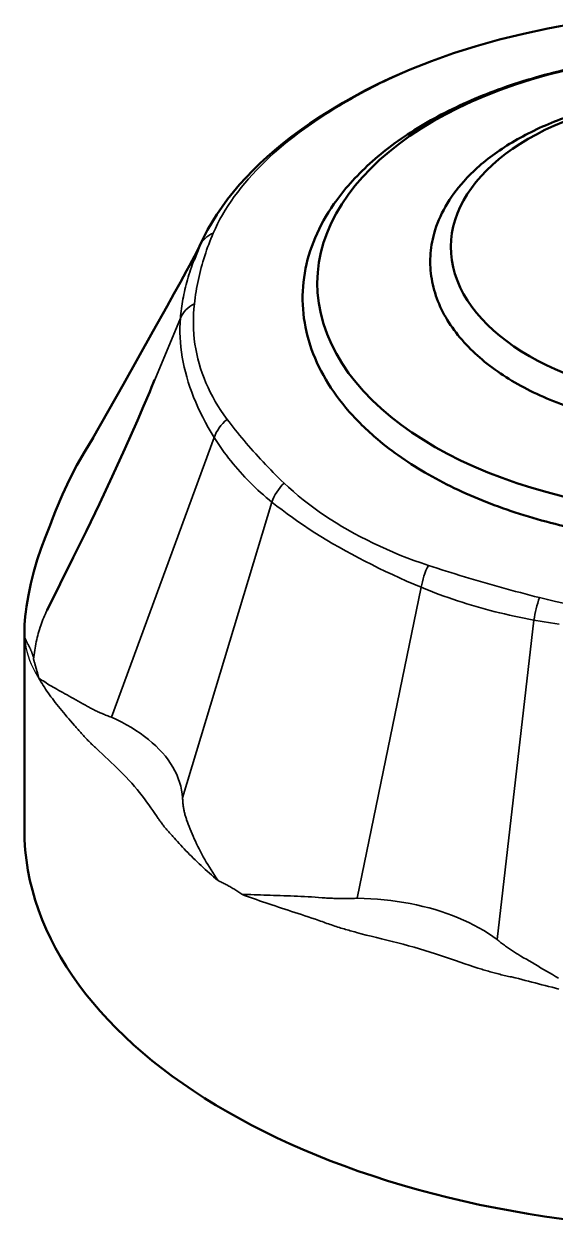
# Model space of a CAD drawing. Header units: millimetres. Extents: x 0 to 163856, y 0 to 163394.
# Drawn here: x 9116 to 9482, y 1953 to 2782 of the extents above; entities that cross this region are included whole.
import ezdxf

# ---------------------------------------------------------------- set-up
doc = ezdxf.new("R2010")
doc.units = ezdxf.units.MM
doc.header["$LTSCALE"] = 15
doc.layers.add('외형선(ISO)', color=7, linetype='Continuous', lineweight=50)
doc.layers.add('좁은 외형선(ISO)', color=7, linetype='Continuous', lineweight=35)

msp = doc.modelspace()

# ---------------------------------------------------------------- linework, layer by layer
msp.add_arc((9177.76, 2365.58), 61.59, 168.74187, 214.52708)
at = {"layer": '외형선(ISO)'}
for p, q in [((9233.09, 2619.67), (9236.93, 2629.15)), ((9116.35, 2227.77), (9116.35, 2362.97))]:
    msp.add_line(p, q, dxfattribs=at)
at = {"layer": '외형선(ISO)', "flags": 128}
for points in [[(9367.54, 2744.38), (9381.67, 2750.6), (9396.35, 2756.41), (9411.55, 2761.78), (9427.21, 2766.72), (9443.27, 2771.2), (9459.69, 2775.21), (9476.45, 2778.75), (9484.93, 2780.34), (9493.47, 2781.81)], [(9305.57, 2708.35), (9312.76, 2713.39), (9320.12, 2718.27), (9335.31, 2727.58), (9351.11, 2736.29), (9359.25, 2740.41), (9367.54, 2744.38)], [(9236.93, 2629.15), (9239.52, 2634.71), (9242.36, 2640.18), (9245.45, 2645.59), (9248.78, 2650.91), (9252.35, 2656.16), (9256.15, 2661.33), (9260.17, 2666.43), (9264.41, 2671.43), (9268.86, 2676.35), (9273.51, 2681.19), (9278.37, 2685.93), (9283.42, 2690.59), (9288.68, 2695.17), (9294.12, 2699.66), (9299.76, 2704.05), (9305.57, 2708.35)], [(9163.51, 2496.96), (9184.45, 2534.07), (9194.71, 2552.33), (9204.76, 2570.27), (9214.53, 2587.78), (9219.22, 2596.25), (9223.7, 2604.38), (9227.9, 2612.07), (9229.87, 2615.7), (9231.7, 2619.11), (9233.36, 2622.22), (9234.8, 2624.94), (9235.96, 2627.18), (9236.77, 2628.78)], [(9202.56, 2528.86), (9203.87, 2532.07), (9204.92, 2534.77), (9205.33, 2535.84), (9205.64, 2536.67), (9205.83, 2537.19), (9205.9, 2537.36)], [(9132.03, 2378.65), (9150.03, 2414.92), (9159.03, 2433.28), (9167.97, 2451.84), (9176.83, 2470.63), (9185.57, 2489.71), (9194.16, 2509.11), (9198.39, 2518.94), (9202.56, 2528.86)], [(9142.6, 2458.23), (9147.34, 2468.59), (9152.43, 2478.43), (9157.85, 2487.91), (9163.6, 2497.11)], [(9134.06, 2437.2), (9136.03, 2442.23), (9138.11, 2447.43), (9142.6, 2458.23)], [(9116.97, 2374.2), (9117.36, 2377.6), (9117.84, 2381.22), (9119.09, 2388.91), (9120.73, 2396.96), (9122.78, 2405.15), (9125.21, 2413.28), (9127.95, 2421.26), (9130.92, 2429.16), (9134.06, 2437.2)], [(9116.35, 2362.97), (9116.51, 2368.5), (9116.97, 2374.2)]]:
    msp.add_lwpolyline(points, dxfattribs=at)
at = {"layer": '외형선(ISO)'}
for centre, major_axis, start_param, end_param in [((9593.49, 2603.33), (-275.62, 0), 5.06298, 10.644983), ((9593.49, 2628.37), (-183.75, 0), 5.06298, 10.644983), ((9593.49, 2227.77), (477.14, 0), 3.141593, 6.283185)]:
    msp.add_ellipse(centre, major_axis=major_axis, ratio=0.575862, start_param=start_param, end_param=end_param, dxfattribs=at)
for points, knots in [([(9496.64, 2752.19), (9487.92, 2750.35), (9479.36, 2748.27), (9455.27, 2741.58), (9440.23, 2736.37), (9411.97, 2724.39), (9398.76, 2717.63), (9374.6, 2702.73), (9363.65, 2694.6), (9344.4, 2677.15), (9336.09, 2667.84), (9324.09, 2650.58), (9319.77, 2642.83), (9313.03, 2626.93), (9310.61, 2618.78), (9307.8, 2602.3), (9307.4, 2593.96), (9308.66, 2577.38), (9310.31, 2569.13), (9315.56, 2552.95), (9319.17, 2545.03), (9328.2, 2529.68), (9333.62, 2522.25), (9346.12, 2508.01), (9353.19, 2501.21), (9371.64, 2485.99), (9383.65, 2477.89), (9409.98, 2463.21), (9424.3, 2456.64), (9454.77, 2445.23), (9470.9, 2440.38), (9504.43, 2432.56), (9521.82, 2429.59), (9557.24, 2425.62), (9575.27, 2424.62), (9611.32, 2424.61), (9629.35, 2425.61), (9664.77, 2429.57), (9682.16, 2432.54), (9715.7, 2440.34), (9731.84, 2445.18), (9762.31, 2456.59), (9776.64, 2463.16), (9802.99, 2477.82), (9815, 2485.92), (9836.27, 2503.44), (9845.52, 2512.87), (9859.06, 2530.42), (9864, 2538.33), (9871.86, 2554.63), (9874.79, 2563.02), (9878.48, 2580.04), (9879.25, 2588.67), (9878.58, 2605.89), (9877.14, 2614.47), (9872.15, 2631.32), (9868.59, 2639.58), (9859.51, 2655.58), (9853.99, 2663.31), (9841.16, 2678.12), (9833.86, 2685.2), (9815.12, 2700.66), (9803.11, 2708.77), (9776.78, 2723.45), (9762.46, 2730.02), (9731.99, 2741.44), (9715.84, 2746.28), (9696.1, 2750.89), (9693.1, 2751.55), (9690.09, 2752.19)], [5.06298, 5.06298, 5.06298, 5.06298, 5.161656, 5.161656, 5.346803, 5.346803, 5.531951, 5.531951, 5.717098, 5.717098, 5.902245, 5.902245, 6.043742, 6.043742, 6.185239, 6.185239, 6.326736, 6.326736, 6.468233, 6.468233, 6.60973, 6.60973, 6.751227, 6.751227, 6.892724, 6.892724, 7.084925, 7.084925, 7.277125, 7.277125, 7.469326, 7.469326, 7.661526, 7.661526, 7.853727, 7.853727, 8.045927, 8.045927, 8.238128, 8.238128, 8.430329, 8.430329, 8.622529, 8.622529, 8.81473, 8.81473, 9.00693, 9.00693, 9.153674, 9.153674, 9.300418, 9.300418, 9.447163, 9.447163, 9.593907, 9.593907, 9.740651, 9.740651, 9.887395, 9.887395, 10.034139, 10.034139, 10.226381, 10.226381, 10.418623, 10.418623, 10.610864, 10.610864, 10.644983, 10.644983, 10.644983, 10.644983]), ([(9524.12, 2727.59), (9517.59, 2726.21), (9511.19, 2724.63), (9492.89, 2719.4), (9481.42, 2715.22), (9460.15, 2705.48), (9450.34, 2699.93), (9432.79, 2687.62), (9425.05, 2680.87), (9413.65, 2668.14), (9409.45, 2662.39), (9402.61, 2650.4), (9399.98, 2644.17), (9396.79, 2632.67), (9395.92, 2627.45), (9395.36, 2616.97), (9395.67, 2611.72), (9397.42, 2601.32), (9398.88, 2596.18), (9402.86, 2586.15), (9405.38, 2581.26), (9411.42, 2571.8), (9414.94, 2567.23), (9426.35, 2554.6), (9435.4, 2547.02), (9456.09, 2533.45), (9467.74, 2527.47), (9493, 2517.31), (9506.62, 2513.14), (9535.1, 2506.8), (9549.96, 2504.63), (9580.12, 2502.39), (9595.42, 2502.32), (9625.64, 2504.28), (9640.56, 2506.31), (9669.2, 2512.39), (9682.92, 2516.43), (9708.44, 2526.34), (9720.24, 2532.22), (9741.28, 2545.57), (9750.51, 2553.05), (9763.28, 2566.64), (9767.69, 2572.37), (9774.94, 2584.32), (9777.78, 2590.55), (9781.34, 2602.06), (9782.36, 2607.28), (9783.24, 2617.79), (9783.09, 2623.07), (9781.62, 2633.54), (9780.31, 2638.73), (9776.58, 2648.86), (9774.17, 2653.81), (9768.34, 2663.39), (9764.93, 2668.02), (9757.19, 2676.9), (9752.86, 2681.15), (9739.46, 2692.6), (9729.41, 2699.3), (9707.11, 2711.09), (9694.85, 2716.19), (9673.01, 2723.2), (9663.86, 2725.61), (9654.46, 2727.59)], [5.06298, 5.06298, 5.06298, 5.06298, 5.17259, 5.17259, 5.384063, 5.384063, 5.595535, 5.595535, 5.807008, 5.807008, 5.965864, 5.965864, 6.124721, 6.124721, 6.252421, 6.252421, 6.380122, 6.380122, 6.507822, 6.507822, 6.635522, 6.635522, 6.763223, 6.763223, 7.003834, 7.003834, 7.244446, 7.244446, 7.485057, 7.485057, 7.725668, 7.725668, 7.96628, 7.96628, 8.206891, 8.206891, 8.447503, 8.447503, 8.688114, 8.688114, 8.928726, 8.928726, 9.088708, 9.088708, 9.248691, 9.248691, 9.376938, 9.376938, 9.505185, 9.505185, 9.633432, 9.633432, 9.761679, 9.761679, 9.889926, 9.889926, 10.018173, 10.018173, 10.252669, 10.252669, 10.487165, 10.487165, 10.644983, 10.644983, 10.644983, 10.644983])]:
    msp.add_open_spline(points, degree=3, knots=knots, dxfattribs=at)
at = {"layer": '좁은 외형선(ISO)'}
for p, q in [((9202.56, 2528.86), (9223.67, 2579.59)), ((9176.24, 2304.98), (9246.93, 2497.39)), ((9225.19, 2249.5), (9286.67, 2452.98)), ((9345.39, 2180.49), (9389.38, 2394.36)), ((9441.5, 2152.15), (9466.87, 2371.88))]:
    msp.add_line(p, q, dxfattribs=at)
at = {"layer": '좁은 외형선(ISO)', "flags": 128}
for points in [[(9369.43, 2744.96), (9373.93, 2747.02), (9378.51, 2749.04), (9383.15, 2751.02), (9387.87, 2752.95), (9392.65, 2754.84), (9397.5, 2756.69), (9402.41, 2758.5), (9407.39, 2760.26), (9412.43, 2761.98), (9417.53, 2763.65), (9422.68, 2765.27), (9427.88, 2766.85), (9433.13, 2768.37), (9438.43, 2769.85), (9443.77, 2771.28), (9449.16, 2772.65), (9454.59, 2773.98), (9460.07, 2775.26), (9465.59, 2776.48), (9471.14, 2777.66), (9476.73, 2778.78), (9482.35, 2779.85)], [(9309.19, 2709.95), (9311.49, 2711.59), (9313.81, 2713.21), (9316.16, 2714.82), (9318.52, 2716.41), (9320.9, 2717.99), (9323.3, 2719.55), (9325.72, 2721.1), (9328.16, 2722.63), (9330.61, 2724.15), (9333.08, 2725.64), (9335.57, 2727.13), (9338.07, 2728.6), (9340.59, 2730.05), (9343.13, 2731.48), (9345.68, 2732.9), (9348.26, 2734.31), (9350.84, 2735.7), (9353.45, 2737.07), (9356.07, 2738.42), (9358.71, 2739.76), (9361.36, 2741.09), (9364.04, 2742.39), (9366.73, 2743.68), (9369.43, 2744.96)], [(9246.29, 2638.07), (9247.72, 2641.24), (9249.26, 2644.4), (9250.91, 2647.56), (9252.67, 2650.71), (9254.54, 2653.84), (9256.52, 2656.97), (9258.6, 2660.09), (9260.78, 2663.19), (9263.08, 2666.28), (9265.47, 2669.35), (9267.97, 2672.4), (9270.56, 2675.44), (9273.26, 2678.45), (9276.05, 2681.44), (9278.94, 2684.41), (9281.93, 2687.35), (9285.01, 2690.27), (9288.19, 2693.17), (9291.46, 2696.04), (9294.82, 2698.88), (9298.28, 2701.7), (9301.83, 2704.48), (9305.47, 2707.23), (9309.19, 2709.95)], [(9233.29, 2589.36), (9233.55, 2591.47), (9233.83, 2593.59), (9234.14, 2595.69), (9234.48, 2597.79), (9234.85, 2599.88), (9235.23, 2601.96), (9235.65, 2604.04), (9236.08, 2606.11), (9236.54, 2608.17), (9237.03, 2610.22), (9237.54, 2612.27), (9238.07, 2614.3), (9238.62, 2616.33), (9239.2, 2618.35), (9239.8, 2620.36), (9240.42, 2622.36), (9241.07, 2624.35), (9241.74, 2626.34), (9242.44, 2628.32), (9243.16, 2630.28), (9243.91, 2632.24), (9244.68, 2634.19), (9245.47, 2636.14), (9246.29, 2638.07)], [(9233.09, 2619.67), (9232.45, 2617.94), (9231.84, 2616.21), (9231.24, 2614.49), (9230.67, 2612.77), (9230.12, 2611.05), (9229.59, 2609.35), (9229.08, 2607.65), (9228.6, 2605.95), (9228.13, 2604.26), (9227.68, 2602.58), (9227.26, 2600.9), (9226.85, 2599.23), (9226.47, 2597.57), (9226.1, 2595.91), (9225.76, 2594.25), (9225.44, 2592.6), (9225.14, 2590.96), (9224.86, 2589.32), (9224.61, 2587.69), (9224.37, 2586.06), (9224.16, 2584.43), (9223.97, 2582.81), (9223.81, 2581.2), (9223.67, 2579.59)], [(9255.77, 2509.92), (9253.59, 2512.94), (9251.5, 2516.01), (9249.53, 2519.1), (9247.66, 2522.23), (9245.9, 2525.39), (9244.25, 2528.57), (9242.7, 2531.79), (9241.26, 2535.03), (9239.93, 2538.3), (9238.71, 2541.59), (9237.6, 2544.9), (9236.6, 2548.24), (9235.71, 2551.59), (9234.93, 2554.96), (9234.26, 2558.34), (9233.7, 2561.74), (9233.25, 2565.15), (9232.92, 2568.58), (9232.7, 2572.02), (9232.59, 2575.47), (9232.59, 2578.93), (9232.71, 2582.4), (9232.94, 2585.88), (9233.29, 2589.36)], [(9223.67, 2579.59), (9223.46, 2576.29), (9223.37, 2572.97), (9223.38, 2569.64), (9223.49, 2566.28), (9223.72, 2562.92), (9224.04, 2559.54), (9224.47, 2556.15), (9225, 2552.74), (9225.62, 2549.34), (9226.35, 2545.92), (9227.18, 2542.49), (9228.1, 2539.05), (9229.13, 2535.6), (9230.25, 2532.15), (9231.47, 2528.69), (9232.79, 2525.22), (9234.21, 2521.75), (9235.72, 2518.28), (9237.34, 2514.81), (9239.05, 2511.33), (9240.87, 2507.85), (9242.78, 2504.37), (9244.8, 2500.88), (9246.93, 2497.39)], [(9294.97, 2466.1), (9293.09, 2467.92), (9291.23, 2469.73), (9289.39, 2471.55), (9287.57, 2473.37), (9285.78, 2475.2), (9284.01, 2477.02), (9282.26, 2478.85), (9280.53, 2480.68), (9278.82, 2482.5), (9277.13, 2484.33), (9275.47, 2486.16), (9273.82, 2487.99), (9272.2, 2489.81), (9270.59, 2491.64), (9269.01, 2493.47), (9267.45, 2495.29), (9265.91, 2497.12), (9264.39, 2498.95), (9262.9, 2500.77), (9261.43, 2502.6), (9259.98, 2504.43), (9258.55, 2506.26), (9257.15, 2508.09), (9255.77, 2509.92)], [(9246.93, 2497.39), (9248.25, 2495.32), (9249.6, 2493.27), (9250.98, 2491.23), (9252.39, 2489.22), (9253.84, 2487.22), (9255.31, 2485.24), (9256.81, 2483.28), (9258.34, 2481.34), (9259.9, 2479.42), (9261.49, 2477.52), (9263.1, 2475.64), (9264.74, 2473.78), (9266.41, 2471.94), (9268.11, 2470.12), (9269.84, 2468.32), (9271.59, 2466.54), (9273.37, 2464.78), (9275.18, 2463.04), (9277.02, 2461.31), (9278.89, 2459.61), (9280.79, 2457.92), (9282.72, 2456.26), (9284.68, 2454.61), (9286.67, 2452.98)], [(9394.25, 2409.45), (9389.28, 2411.14), (9384.37, 2412.89), (9379.52, 2414.71), (9374.74, 2416.59), (9370.02, 2418.54), (9365.37, 2420.54), (9360.79, 2422.61), (9356.28, 2424.74), (9351.83, 2426.93), (9347.46, 2429.17), (9343.17, 2431.47), (9338.95, 2433.83), (9334.81, 2436.24), (9330.76, 2438.71), (9326.79, 2441.22), (9322.9, 2443.79), (9319.1, 2446.4), (9315.38, 2449.07), (9311.75, 2451.79), (9308.2, 2454.56), (9304.75, 2457.38), (9301.4, 2460.24), (9298.13, 2463.15), (9294.97, 2466.1)], [(9286.67, 2452.98), (9290.08, 2450.28), (9293.58, 2447.6), (9297.16, 2444.94), (9300.82, 2442.29), (9304.57, 2439.67), (9308.39, 2437.06), (9312.29, 2434.48), (9316.27, 2431.92), (9320.31, 2429.39), (9324.43, 2426.88), (9328.63, 2424.39), (9332.89, 2421.92), (9337.23, 2419.48), (9341.64, 2417.06), (9346.12, 2414.66), (9350.66, 2412.29), (9355.27, 2409.95), (9359.95, 2407.64), (9364.69, 2405.36), (9369.5, 2403.1), (9374.37, 2400.87), (9379.31, 2398.67), (9384.31, 2396.5), (9389.38, 2394.36)], [(9470.68, 2387.27), (9467.37, 2388.11), (9464.08, 2388.96), (9460.79, 2389.82), (9457.52, 2390.69), (9454.25, 2391.57), (9451, 2392.45), (9447.75, 2393.34), (9444.51, 2394.24), (9441.29, 2395.15), (9438.08, 2396.06), (9434.87, 2396.97), (9431.68, 2397.9), (9428.5, 2398.82), (9425.33, 2399.76), (9422.17, 2400.7), (9419.02, 2401.64), (9415.88, 2402.59), (9412.75, 2403.55), (9409.63, 2404.52), (9406.53, 2405.49), (9403.44, 2406.47), (9400.36, 2407.45), (9397.3, 2408.45), (9394.25, 2409.45)], [(9389.38, 2394.36), (9392.44, 2393.11), (9395.51, 2391.88), (9398.6, 2390.68), (9401.71, 2389.51), (9404.83, 2388.37), (9407.97, 2387.25), (9411.12, 2386.16), (9414.29, 2385.1), (9417.46, 2384.07), (9420.66, 2383.06), (9423.86, 2382.09), (9427.08, 2381.14), (9430.32, 2380.21), (9433.57, 2379.32), (9436.83, 2378.45), (9440.11, 2377.61), (9443.4, 2376.8), (9446.71, 2376.01), (9450.03, 2375.26), (9453.37, 2374.53), (9456.72, 2373.82), (9460.09, 2373.15), (9463.47, 2372.5), (9466.87, 2371.88)], [(9487.2, 2383.47), (9481.65, 2384.66), (9476.14, 2385.93), (9470.68, 2387.27)], [(9122.71, 2345.01), (9122.87, 2346.52), (9123.05, 2348.03), (9123.25, 2349.53), (9123.47, 2351.03), (9123.71, 2352.51), (9123.97, 2353.99), (9124.25, 2355.46), (9124.55, 2356.92), (9124.87, 2358.37), (9125.21, 2359.81), (9125.58, 2361.24), (9125.96, 2362.66), (9126.36, 2364.06), (9126.78, 2365.45), (9127.22, 2366.84), (9127.68, 2368.21), (9128.15, 2369.56), (9128.65, 2370.9), (9129.17, 2372.23), (9129.7, 2373.55), (9130.26, 2374.85), (9130.83, 2376.14), (9131.42, 2377.4), (9132.03, 2378.65)], [(9466.87, 2371.88), (9472.59, 2370.89), (9478.34, 2369.94), (9484.12, 2369.03)], [(9116.35, 2362.97), (9116.35, 2362.85), (9116.35, 2362.73), (9116.36, 2362.62), (9116.36, 2362.5), (9116.36, 2362.38), (9116.36, 2362.26), (9116.36, 2362.14), (9116.36, 2362.03), (9116.36, 2361.91), (9116.36, 2361.79), (9116.37, 2361.67), (9116.37, 2361.56), (9116.37, 2361.44), (9116.37, 2361.33), (9116.38, 2361.21), (9116.38, 2361.09), (9116.38, 2360.98), (9116.39, 2360.86), (9116.39, 2360.75), (9116.39, 2360.63), (9116.4, 2360.52), (9116.4, 2360.4), (9116.41, 2360.29), (9116.41, 2360.18)], [(9122.79, 2345.77), (9122.69, 2346.1), (9122.59, 2346.42), (9122.49, 2346.75), (9122.38, 2347.08), (9122.27, 2347.41), (9122.16, 2347.74), (9122.05, 2348.06), (9121.93, 2348.39), (9121.81, 2348.72), (9121.69, 2349.04), (9121.56, 2349.37), (9121.44, 2349.69), (9121.31, 2350.02), (9121.17, 2350.34), (9121.04, 2350.67), (9120.9, 2350.99), (9120.76, 2351.31), (9120.62, 2351.64), (9120.47, 2351.96), (9120.32, 2352.28), (9120.17, 2352.6), (9120.02, 2352.93), (9119.86, 2353.25), (9119.7, 2353.57)], [(9126.3, 2331.92), (9126.13, 2332.57), (9125.95, 2333.2), (9125.78, 2333.83), (9125.61, 2334.45), (9125.45, 2335.06), (9125.28, 2335.67), (9125.12, 2336.27), (9124.96, 2336.85), (9124.8, 2337.43), (9124.64, 2338), (9124.49, 2338.57), (9124.34, 2339.12), (9124.19, 2339.66), (9124.04, 2340.2), (9123.9, 2340.72), (9123.76, 2341.24), (9123.62, 2341.75), (9123.48, 2342.24), (9123.35, 2342.73), (9123.21, 2343.21), (9123.08, 2343.67), (9122.96, 2344.13), (9122.84, 2344.57), (9122.71, 2345.01)], [(9158.33, 2313.22), (9156.67, 2314.17), (9155.03, 2315.1), (9153.42, 2316.01), (9151.83, 2316.9), (9150.26, 2317.77), (9148.72, 2318.62), (9147.21, 2319.46), (9145.72, 2320.29), (9144.27, 2321.1), (9142.84, 2321.9), (9141.45, 2322.68), (9140.08, 2323.45), (9138.75, 2324.21), (9137.45, 2324.96), (9136.19, 2325.69), (9134.95, 2326.42), (9133.75, 2327.14), (9132.58, 2327.84), (9131.45, 2328.55), (9130.35, 2329.24), (9129.28, 2329.92), (9128.25, 2330.6), (9127.26, 2331.26), (9126.3, 2331.92)], [(9150.91, 2299.34), (9149.53, 2300.9), (9148.19, 2302.42), (9146.89, 2303.91), (9145.63, 2305.38), (9144.4, 2306.82), (9143.2, 2308.25), (9142.03, 2309.66), (9140.9, 2311.05), (9139.79, 2312.43), (9138.7, 2313.79), (9137.65, 2315.14), (9136.62, 2316.48), (9135.62, 2317.81), (9134.64, 2319.13), (9133.69, 2320.44), (9132.77, 2321.75), (9131.87, 2323.04), (9131, 2324.33), (9130.15, 2325.61), (9129.33, 2326.88), (9128.53, 2328.15), (9127.76, 2329.41), (9127.02, 2330.67), (9126.3, 2331.92)], [(9176.24, 2304.98), (9175.44, 2305.28), (9174.64, 2305.58), (9173.85, 2305.88), (9173.06, 2306.19), (9172.27, 2306.5), (9171.49, 2306.81), (9170.72, 2307.13), (9169.95, 2307.46), (9169.18, 2307.79), (9168.42, 2308.12), (9167.66, 2308.46), (9166.91, 2308.8), (9166.17, 2309.14), (9165.42, 2309.49), (9164.69, 2309.85), (9163.96, 2310.21), (9163.24, 2310.57), (9162.52, 2310.93), (9161.8, 2311.3), (9161.1, 2311.68), (9160.4, 2312.06), (9159.7, 2312.44), (9159.01, 2312.83), (9158.33, 2313.22)], [(9225.19, 2249.5), (9224.94, 2252.2), (9224.52, 2254.89), (9223.93, 2257.57), (9223.17, 2260.23), (9222.25, 2262.88), (9221.17, 2265.5), (9219.92, 2268.09), (9218.52, 2270.66), (9216.96, 2273.18), (9215.23, 2275.68), (9213.36, 2278.13), (9211.33, 2280.54), (9209.14, 2282.91), (9206.81, 2285.23), (9204.34, 2287.49), (9201.73, 2289.7), (9198.98, 2291.84), (9196.1, 2293.92), (9193.1, 2295.94), (9189.96, 2297.89), (9186.71, 2299.77), (9183.33, 2301.58), (9179.84, 2303.32), (9176.24, 2304.98)], [(9165.87, 2283.55), (9165.22, 2284.14), (9164.58, 2284.74), (9163.93, 2285.34), (9163.29, 2285.96), (9162.65, 2286.57), (9162.01, 2287.19), (9161.38, 2287.82), (9160.74, 2288.46), (9160.11, 2289.09), (9159.48, 2289.74), (9158.85, 2290.39), (9158.22, 2291.05), (9157.6, 2291.71), (9156.98, 2292.38), (9156.36, 2293.05), (9155.74, 2293.73), (9155.13, 2294.41), (9154.52, 2295.1), (9153.91, 2295.79), (9153.3, 2296.49), (9152.7, 2297.2), (9152.1, 2297.91), (9151.5, 2298.62), (9150.91, 2299.34)], [(9208.49, 2235.41), (9207.28, 2237.1), (9206.02, 2238.88), (9204.71, 2240.76), (9203.36, 2242.7), (9201.94, 2244.71), (9200.46, 2246.77), (9198.92, 2248.87), (9197.32, 2251), (9195.65, 2253.14), (9193.9, 2255.29), (9192.1, 2257.43), (9190.24, 2259.58), (9188.32, 2261.7), (9186.36, 2263.81), (9184.36, 2265.9), (9182.31, 2267.95), (9180.24, 2269.96), (9178.16, 2271.95), (9176.07, 2273.92), (9173.98, 2275.87), (9171.91, 2277.8), (9169.86, 2279.72), (9167.84, 2281.64), (9165.87, 2283.55)], [(9227.98, 2234.4), (9227.77, 2235.02), (9227.57, 2235.63), (9227.37, 2236.25), (9227.19, 2236.87), (9227.01, 2237.5), (9226.84, 2238.12), (9226.68, 2238.74), (9226.53, 2239.37), (9226.39, 2240), (9226.25, 2240.63), (9226.12, 2241.25), (9226, 2241.88), (9225.89, 2242.52), (9225.79, 2243.15), (9225.69, 2243.78), (9225.6, 2244.41), (9225.52, 2245.05), (9225.45, 2245.68), (9225.39, 2246.32), (9225.33, 2246.95), (9225.29, 2247.59), (9225.25, 2248.22), (9225.22, 2248.86), (9225.19, 2249.5)], [(9218.47, 2223.03), (9217.98, 2223.53), (9217.5, 2224.04), (9217.02, 2224.55), (9216.55, 2225.05), (9216.09, 2225.56), (9215.63, 2226.07), (9215.19, 2226.58), (9214.74, 2227.09), (9214.31, 2227.6), (9213.88, 2228.11), (9213.45, 2228.62), (9213.04, 2229.14), (9212.63, 2229.65), (9212.22, 2230.17), (9211.82, 2230.69), (9211.43, 2231.21), (9211.04, 2231.73), (9210.66, 2232.25), (9210.28, 2232.77), (9209.91, 2233.3), (9209.55, 2233.82), (9209.19, 2234.35), (9208.84, 2234.88), (9208.49, 2235.41)], [(9249.6, 2192.58), (9248.35, 2194.41), (9247.13, 2196.25), (9245.94, 2198.08), (9244.77, 2199.92), (9243.64, 2201.75), (9242.54, 2203.58), (9241.47, 2205.4), (9240.42, 2207.21), (9239.41, 2209.02), (9238.44, 2210.82), (9237.49, 2212.61), (9236.57, 2214.39), (9235.68, 2216.15), (9234.82, 2217.91), (9234, 2219.65), (9233.2, 2221.38), (9232.44, 2223.1), (9231.7, 2224.79), (9231, 2226.46), (9230.33, 2228.1), (9229.7, 2229.72), (9229.09, 2231.32), (9228.52, 2232.88), (9227.98, 2234.4)], [(9249.6, 2192.58), (9248.07, 2193.88), (9246.56, 2195.17), (9245.06, 2196.47), (9243.59, 2197.77), (9242.14, 2199.07), (9240.71, 2200.36), (9239.3, 2201.66), (9237.91, 2202.95), (9236.54, 2204.24), (9235.19, 2205.53), (9233.86, 2206.82), (9232.55, 2208.1), (9231.27, 2209.38), (9230, 2210.66), (9228.75, 2211.93), (9227.52, 2213.19), (9226.32, 2214.45), (9225.13, 2215.71), (9223.97, 2216.95), (9222.83, 2218.19), (9221.71, 2219.41), (9220.61, 2220.63), (9219.53, 2221.84), (9218.47, 2223.03)], [(9265.86, 2183.21), (9265.17, 2183.69), (9264.48, 2184.16), (9263.79, 2184.63), (9263.1, 2185.09), (9262.41, 2185.54), (9261.72, 2185.99), (9261.03, 2186.42), (9260.34, 2186.85), (9259.66, 2187.27), (9258.97, 2187.69), (9258.29, 2188.09), (9257.61, 2188.49), (9256.93, 2188.88), (9256.25, 2189.26), (9255.57, 2189.63), (9254.9, 2189.99), (9254.22, 2190.35), (9253.56, 2190.69), (9252.89, 2191.03), (9252.23, 2191.36), (9251.56, 2191.68), (9250.91, 2191.99), (9250.25, 2192.29), (9249.6, 2192.58)], [(9321.23, 2180.85), (9318.79, 2181.03), (9316.35, 2181.2), (9313.91, 2181.35), (9311.48, 2181.49), (9309.06, 2181.62), (9306.64, 2181.73), (9304.24, 2181.84), (9301.84, 2181.94), (9299.46, 2182.03), (9297.1, 2182.12), (9294.75, 2182.2), (9292.42, 2182.28), (9290.1, 2182.36), (9287.8, 2182.43), (9285.52, 2182.5), (9283.25, 2182.57), (9281.01, 2182.65), (9278.78, 2182.72), (9276.57, 2182.79), (9274.38, 2182.87), (9272.22, 2182.95), (9270.07, 2183.03), (9267.95, 2183.12), (9265.86, 2183.21)], [(9319, 2165.17), (9316.52, 2166), (9314.08, 2166.82), (9311.68, 2167.62), (9309.3, 2168.4), (9306.94, 2169.18), (9304.61, 2169.94), (9302.3, 2170.7), (9300.02, 2171.45), (9297.75, 2172.2), (9295.5, 2172.94), (9293.27, 2173.68), (9291.06, 2174.41), (9288.86, 2175.14), (9286.69, 2175.87), (9284.53, 2176.6), (9282.39, 2177.33), (9280.26, 2178.06), (9278.15, 2178.79), (9276.06, 2179.52), (9273.99, 2180.25), (9271.93, 2180.99), (9269.89, 2181.72), (9267.86, 2182.46), (9265.86, 2183.21)], [(9345.39, 2180.49), (9344.39, 2180.45), (9343.38, 2180.41), (9342.37, 2180.37), (9341.36, 2180.34), (9340.35, 2180.32), (9339.34, 2180.3), (9338.33, 2180.28), (9337.32, 2180.28), (9336.31, 2180.27), (9335.3, 2180.27), (9334.29, 2180.28), (9333.28, 2180.29), (9332.27, 2180.31), (9331.26, 2180.33), (9330.25, 2180.36), (9329.24, 2180.39), (9328.24, 2180.43), (9327.23, 2180.48), (9326.23, 2180.53), (9325.23, 2180.58), (9324.23, 2180.64), (9323.23, 2180.7), (9322.23, 2180.78), (9321.23, 2180.85)], [(9441.5, 2152.15), (9438.57, 2154.25), (9435.52, 2156.29), (9432.34, 2158.27), (9429.04, 2160.17), (9425.62, 2162.01), (9422.1, 2163.77), (9418.47, 2165.45), (9414.74, 2167.05), (9410.91, 2168.57), (9406.99, 2170), (9402.98, 2171.36), (9398.88, 2172.62), (9394.71, 2173.8), (9390.46, 2174.88), (9386.14, 2175.88), (9381.77, 2176.78), (9377.34, 2177.58), (9372.88, 2178.29), (9368.37, 2178.9), (9363.83, 2179.41), (9359.26, 2179.83), (9354.65, 2180.15), (9350.03, 2180.37), (9345.39, 2180.49)], [(9344.75, 2157), (9343.7, 2157.27), (9342.64, 2157.55), (9341.59, 2157.84), (9340.53, 2158.13), (9339.47, 2158.43), (9338.41, 2158.73), (9337.34, 2159.04), (9336.28, 2159.36), (9335.21, 2159.68), (9334.14, 2160), (9333.07, 2160.34), (9331.99, 2160.68), (9330.92, 2161.02), (9329.84, 2161.37), (9328.76, 2161.72), (9327.68, 2162.08), (9326.6, 2162.45), (9325.52, 2162.82), (9324.44, 2163.2), (9323.35, 2163.58), (9322.26, 2163.97), (9321.18, 2164.37), (9320.09, 2164.77), (9319, 2165.17)], [(9428.37, 2132.48), (9425.43, 2133.39), (9422.42, 2134.37), (9419.32, 2135.42), (9416.13, 2136.52), (9412.87, 2137.65), (9409.52, 2138.81), (9406.11, 2139.98), (9402.62, 2141.16), (9399.07, 2142.32), (9395.47, 2143.47), (9391.81, 2144.59), (9388.12, 2145.7), (9384.4, 2146.77), (9380.66, 2147.81), (9376.92, 2148.82), (9373.18, 2149.79), (9369.46, 2150.72), (9365.77, 2151.63), (9362.12, 2152.52), (9358.51, 2153.41), (9354.96, 2154.29), (9351.48, 2155.17), (9348.07, 2156.07), (9344.75, 2157)], [(9457.93, 2140.65), (9457.18, 2141.08), (9456.43, 2141.52), (9455.69, 2141.97), (9454.95, 2142.41), (9454.22, 2142.87), (9453.49, 2143.32), (9452.77, 2143.78), (9452.06, 2144.25), (9451.35, 2144.71), (9450.65, 2145.18), (9449.95, 2145.66), (9449.27, 2146.14), (9448.58, 2146.62), (9447.91, 2147.11), (9447.24, 2147.6), (9446.57, 2148.09), (9445.92, 2148.58), (9445.26, 2149.08), (9444.62, 2149.59), (9443.98, 2150.09), (9443.35, 2150.6), (9442.73, 2151.11), (9442.11, 2151.63), (9441.5, 2152.15)], [(9483.85, 2125.48), (9481.75, 2126.69), (9479.67, 2127.91), (9477.6, 2129.12), (9475.55, 2130.32), (9473.51, 2131.52), (9471.49, 2132.71), (9469.49, 2133.89), (9467.51, 2135.06), (9465.55, 2136.21), (9463.61, 2137.35), (9461.69, 2138.47), (9459.8, 2139.57), (9457.93, 2140.65)], [(9451.55, 2126.3), (9450.51, 2126.52), (9449.48, 2126.74), (9448.46, 2126.97), (9447.44, 2127.2), (9446.43, 2127.43), (9445.43, 2127.66), (9444.43, 2127.9), (9443.44, 2128.14), (9442.45, 2128.39), (9441.47, 2128.64), (9440.5, 2128.89), (9439.53, 2129.14), (9438.57, 2129.4), (9437.61, 2129.67), (9436.66, 2129.93), (9435.72, 2130.2), (9434.78, 2130.47), (9433.84, 2130.75), (9432.92, 2131.03), (9432, 2131.31), (9431.08, 2131.6), (9430.17, 2131.89), (9429.26, 2132.18), (9428.37, 2132.48)], [(9483.99, 2118), (9481.64, 2118.6), (9479.3, 2119.2), (9476.96, 2119.8), (9474.63, 2120.41), (9472.3, 2121.01), (9469.98, 2121.61), (9467.67, 2122.21), (9465.36, 2122.81), (9463.05, 2123.4), (9460.75, 2123.99), (9458.45, 2124.58), (9456.15, 2125.16), (9453.85, 2125.74), (9451.55, 2126.3)]]:
    msp.add_lwpolyline(points, dxfattribs=at)
at = {"layer": '좁은 외형선(ISO)'}
msp.add_lwpolyline([(9119.7, 2353.57), (9119.41, 2354.07), (9119.13, 2354.57), (9118.86, 2355.07), (9118.59, 2355.57), (9118.33, 2356.08), (9118.08, 2356.59), (9117.83, 2357.1), (9117.6, 2357.61), (9117.37, 2358.13), (9117.15, 2358.64), (9116.93, 2359.16), (9116.73, 2359.68), (9116.53, 2360.21), (9116.34, 2360.73)], dxfattribs=at)
for centre, major_axis, ratio, start_param, end_param in [((9377.87, 2722.16), (-10.33, 22.22), 0.539483, 6.1342, 6.283185), ((9319.89, 2688.47), (-14.32, 19.88), 0.617206, 6.024429, 6.283185), ((9259.36, 2619.3), (-22.43, 9.86), 0.805624, 5.634085, 6.283185), ((9246.84, 2572.42), (-24.36, 2.65), 0.803892, 5.387391, 6.046221), ((9268.49, 2495.97), (-19.77, -14.47), 0.768557, 4.794786, 5.454036), ((9306.21, 2453.8), (-16.8, -17.84), 0.679015, 4.661257, 5.320087), ((9401.75, 2399.28), (-7.83, -23.22), 0.442441, 4.412367, 5.071617), ((9475.3, 2377.93), (-5.88, -23.78), 0.290273, 4.381739, 5.040569)]:
    msp.add_ellipse(centre, major_axis=major_axis, ratio=ratio, start_param=start_param, end_param=end_param, dxfattribs=at)

doc.saveas('drawing.dxf')
